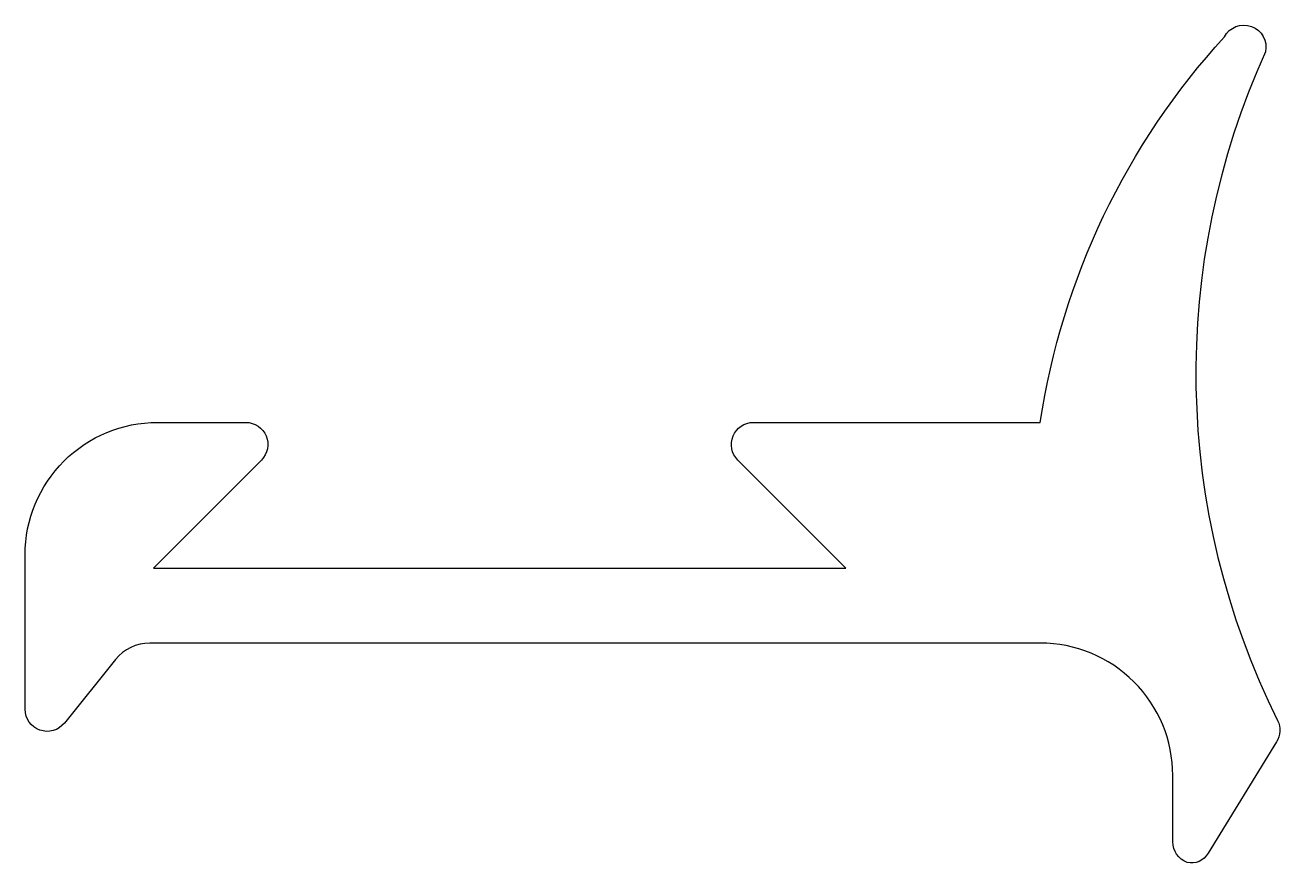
# Model space of a CAD drawing. Extents: x 167 to 195.4, y 227.5 to 246.5.
import ezdxf

# ---------------------------------------------------------------- set-up
doc = ezdxf.new("R2010")
doc.units = 0
doc.layers.add('ANA', color=220, linetype='CONTINUOUS')

msp = doc.modelspace()

# ---------------------------------------------------------------- linework, layer by layer
at = {"layer": 'ANA'}
msp.add_lwpolyline([(193.328, 227.495, -0.311874), (193.005, 227.963), (193.005, 229.463, 0.414214), (190.005, 232.463), (169.832, 232.463, 0.227191), (169.053, 232.09), (167.895, 230.65, -0.708035), (167.005, 230.963), (167.005, 234.463, -0.414214), (170.005, 237.463), (172.005, 237.463, -0.668179), (172.359, 236.61), (169.912, 234.163), (185.598, 234.163), (183.152, 236.61, -0.668179), (183.505, 237.463), (190.005, 237.463, -0.148951), (194.174, 246.194, -0.875196), (195.106, 245.856, 0.226004), (195.38, 230.71, -0.259154), (195.358, 230.224), (193.805, 227.701, -0.336765)], format="xyb", close=True, dxfattribs=at)

doc.saveas('drawing.dxf')
